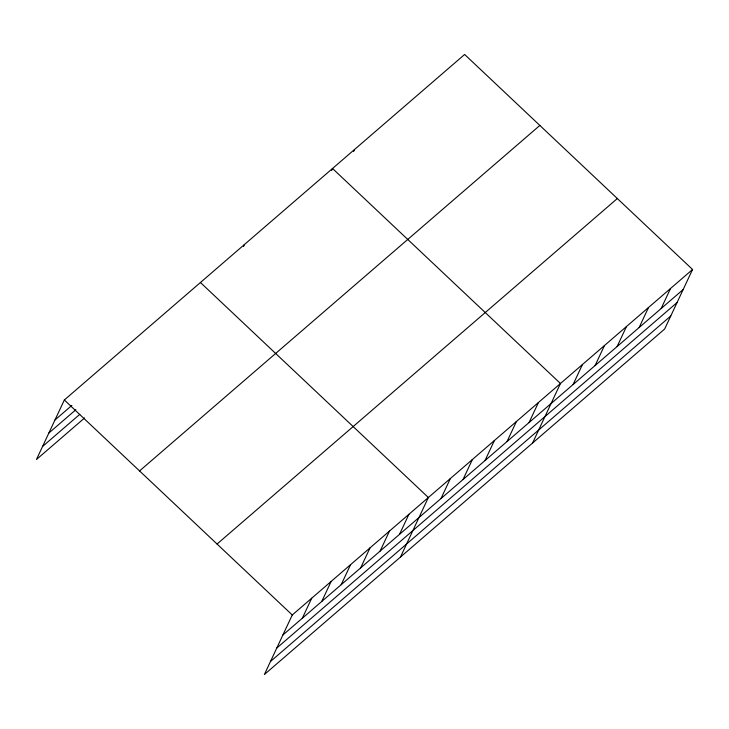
<?xml version="1.0" encoding="UTF-8"?>
<svg xmlns="http://www.w3.org/2000/svg" width="729" height="729" viewBox="0 0 729 729"><rect width="100%" height="100%" fill="white"/><g stroke="black" fill="none" stroke-linecap="round" stroke-linejoin="round"><path stroke-width="1.09" d="M692.55 269.493L292.265 614.984L264.372 674.525L664.657 329.025L692.55 269.493L464.628 54.475L64.343 399.975L36.45 459.507L84.637 417.927M243.532 246.502L244.47 244.497M331.595 170.495L332.533 168.49L560.455 383.5L532.562 443.041M353.611 151.486L354.549 149.491M302.316 618.247L311.702 598.208M321.762 601.461L331.148 581.423M341.199 584.685L350.585 564.638M360.645 567.9L370.031 547.862M380.091 551.124L389.477 531.077M399.528 534.339L408.914 514.3M400.467 557.056L428.36 497.515L200.439 282.506M440.99 498.554L450.376 478.516M463.006 479.554L472.392 459.516M485.022 460.555L494.408 440.507M507.038 441.546L516.424 421.508M529.054 422.547L538.439 402.508M573.085 384.538L582.471 364.5M595.101 365.539L604.487 345.5M617.117 346.539L626.503 326.492M639.133 327.531L648.518 307.492M661.148 308.531L670.534 288.493M54.948 420.013L71.861 405.424M48.843 433.044L75.898 409.698M42.555 446.476L79.753 414.373M139.558 470.925L539.843 125.434M217.051 544.034L617.335 198.534M282.87 635.023L683.164 289.531M276.765 648.063L677.059 302.562M270.477 661.495L670.762 315.994M64.343 399.975L292.265 614.984"/></g></svg>
